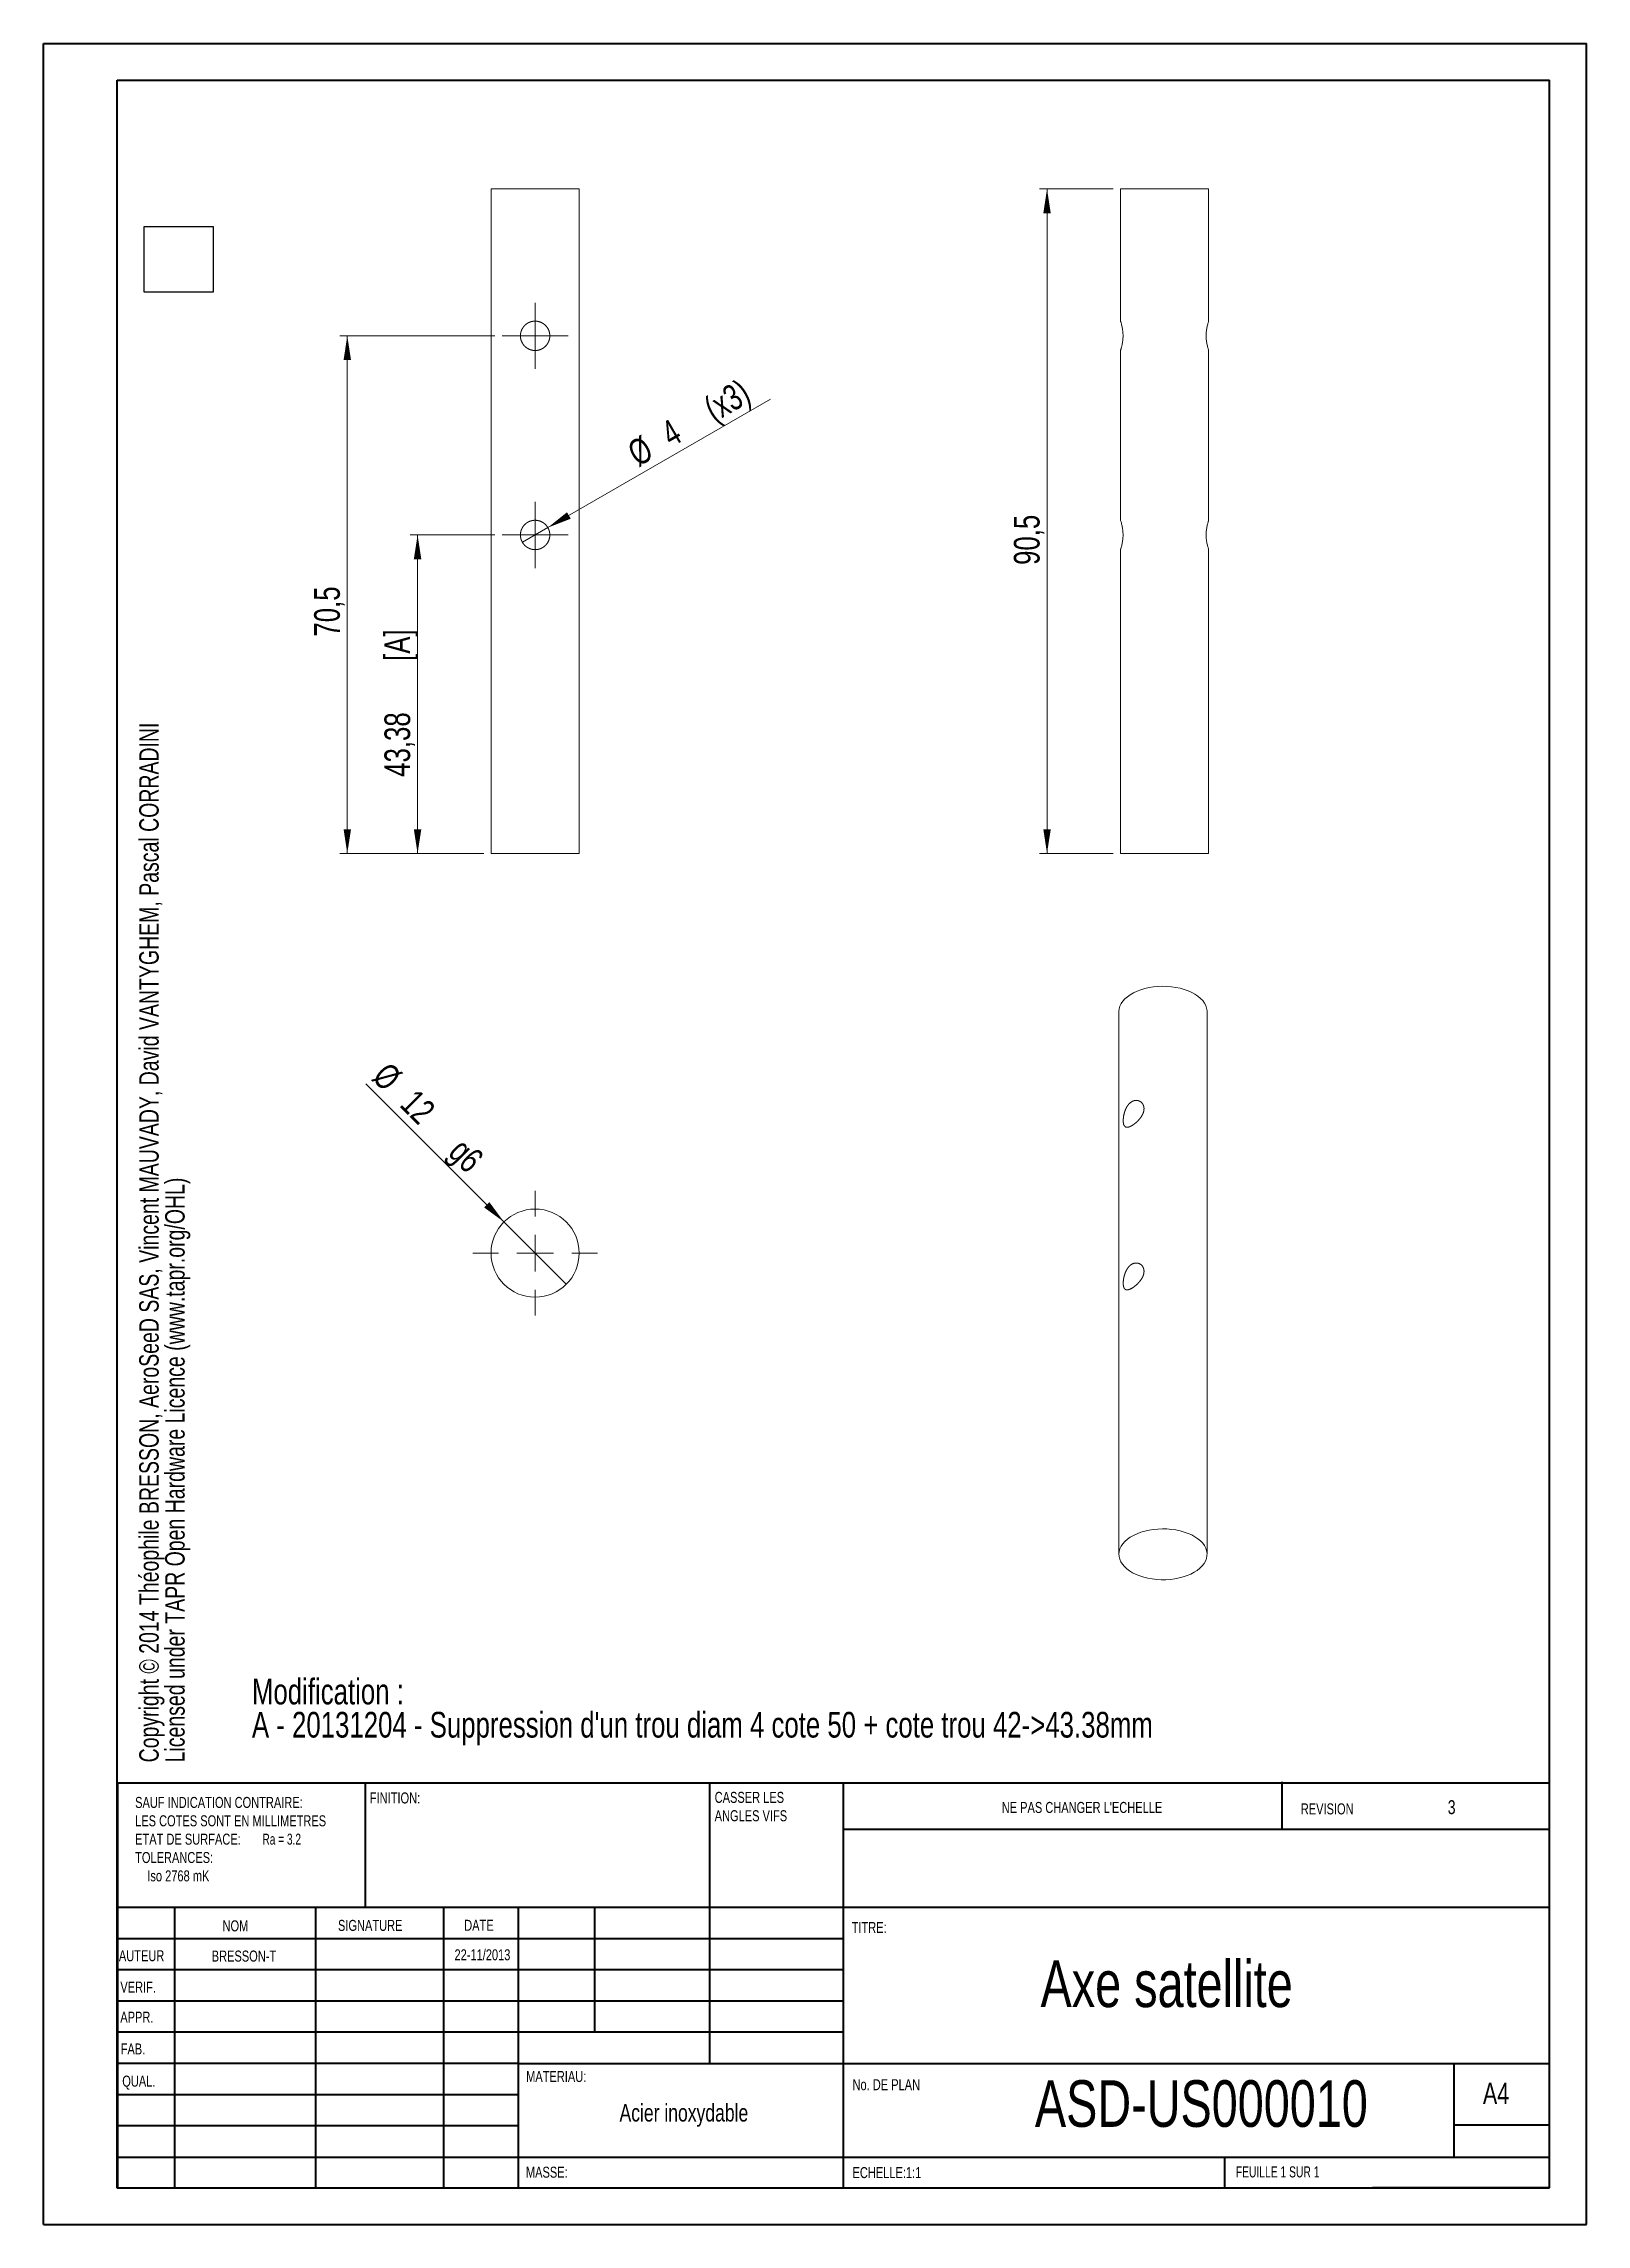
# Model space of a CAD drawing. Header units: millimetres. Extents: x 0 to 210, y 0 to 297.
import ezdxf

# ---------------------------------------------------------------- set-up
doc = ezdxf.new("R2010")
doc.units = ezdxf.units.MM
doc.styles.add('SLDTEXTSTYLE0', font='TXT', dxfattribs={"width": 0.75})
doc.styles.add('SLDTEXTSTYLE1', font='TXT', dxfattribs={"width": 0.7})
doc.styles.add('SLDTEXTSTYLE2', font='TXT', dxfattribs={"width": 0.6875})
doc.dimstyles.new('SLDDIMSTYLE0', dxfattribs={"dimtxt": 3.5, "dimasz": 3.302, "dimexe": 0, "dimexo": 0.0625, "dimgap": 0.875, "dimtad": 1, "dimrnd": 1e-09, "dimzin": 12, "dimdsep": 46, "dimtxsty": 'SLDTEXTSTYLE0', "dimsah": 1, "dimcen": 0.09, "dimadec": 0, "dimazin": 3, "dimtfac": 1, "dimtofl": 0, "dimtmove": 0, "dimatfit": 3, "dimfxl": 1, "dimfrac": 2, "dimtolj": 1, "dimtzin": 12, "dimarcsym": 0})
doc.dimstyles.new('SLDDIMSTYLE1', dxfattribs={"dimtxt": 3.5, "dimasz": 3.302, "dimexe": 0, "dimexo": 0.0625, "dimgap": 0.875, "dimtad": 1, "dimrnd": 1e-09, "dimzin": 12, "dimdsep": 46, "dimtxsty": 'SLDTEXTSTYLE0', "dimblk1": 'NONE', "dimsah": 1, "dimcen": 0, "dimadec": 0, "dimazin": 3, "dimtfac": 1, "dimtmove": 0, "dimatfit": 3, "dimldrblk": 'NONE', "dimfxl": 1, "dimfrac": 2, "dimtolj": 1, "dimtzin": 12, "dimarcsym": 0})
doc.dimstyles.new('SLDDIMSTYLE2', dxfattribs={"dimtxt": 3.5, "dimasz": 3.302, "dimexe": 0, "dimexo": 0.0625, "dimgap": 0.875, "dimtad": 1, "dimrnd": 1e-09, "dimzin": 12, "dimdsep": 46, "dimtxsty": 'SLDTEXTSTYLE0', "dimblk1": 'NONE', "dimsah": 1, "dimcen": 0, "dimadec": 0, "dimazin": 3, "dimtfac": 1, "dimtmove": 0, "dimatfit": 3, "dimldrblk": 'NONE', "dimfxl": 1, "dimfrac": 2, "dimtolj": 1, "dimtzin": 12, "dimarcsym": 0})
picture_1 = doc.add_image_def('image1.bmp', size_in_pixel=(400, 420))

# ---------------------------------------------------------------- blocks, each defined once
blk = doc.blocks.new('SW_NOTE_0')
at = {"color": 0, "linetype": 'Continuous', "lineweight": 0, "char_height": 3.5, "attachment_point": 1, "style": 'SLDTEXTSTYLE0'}
for s, insert in [('Modification :', (0, 4.51)), ("A - 20131204 - Suppression d'un trou diam 4 cote 50 + cote trou 42->43.38mm", (0, -0.01))]:
    blk.add_mtext(s, dxfattribs=dict(at, insert=insert))
blk = doc.blocks.new('SW_NOTE_1')
at = {"color": 0, "linetype": 'Continuous', "lineweight": 0, "char_height": 2.6458, "attachment_point": 1, "rotation": 90, "style": 'SLDTEXTSTYLE0'}
for s, insert in [('Copyright © 2014 Théophile BRESSON, AeroSeeD SAS, Vincent MAUVADY, David VANTYGHEM, Pascal CORRADINI', (-3.41, 0)), ('Licensed under TAPR Open Hardware Licence (www.tapr.org/OHL)', (0.12, 0))]:
    blk.add_mtext(s, dxfattribs=dict(at, insert=insert))
blk = doc.blocks.new('SW_NOTE_2')
at = {"color": 0, "linetype": 'Continuous', "lineweight": 0, "char_height": 1.5, "attachment_point": 1, "style": 'SLDTEXTSTYLE0'}
for s, insert in [('CASSER LES', (0, 1.93)), ('ANGLES VIFS', (0, -0.57))]:
    blk.add_mtext(s, dxfattribs=dict(at, insert=insert))
blk = doc.blocks.new('SW_NOTE_3')
at = {"color": 0, "linetype": 'Continuous', "lineweight": 0, "char_height": 1.5, "attachment_point": 1}
for s, insert, style in [('SAUF INDICATION CONTRAIRE:', (0, 1.93), 'SLDTEXTSTYLE0'), ('LES COTES SONT EN MILLIMETRES', (0, -0.57), 'SLDTEXTSTYLE0'), ('TOLERANCES:', (0, -5.57), 'SLDTEXTSTYLE0'), ('ETAT DE SURFACE:', (0, -3.07), 'SLDTEXTSTYLE0'), ('Ra = 3.2', (17.33, -3.07), 'SLDTEXTSTYLE2'), ('Iso 2768 mK', (1.66, -8.07), 'SLDTEXTSTYLE0')]:
    blk.add_mtext(s, dxfattribs=dict(at, insert=insert, style=style))
blk = doc.blocks.new('*D5')
at = {"color": 7, "linetype": 'Continuous', "lineweight": 0}
for p, q in [((61.48, 230.3), (49.98, 230.3)), ((50.98, 230.3), (50.98, 186.92)), ((59.98, 186.92), (49.98, 186.92))]:
    blk.add_line(p, q, dxfattribs=at)
for points in [[(50.98, 230.3), (50.47, 227), (51.49, 227)], [(50.98, 186.92), (51.49, 190.22), (50.47, 190.22)]]:
    blk.add_solid(points, dxfattribs=at)
at = {"color": 7, "linetype": 'Continuous', "lineweight": 0, "char_height": 3.5, "attachment_point": 1, "rotation": 90, "style": 'SLDTEXTSTYLE0'}
for s, insert in [('[A]', (46.47, 213.15, 0.1)), ('43,38', (46.47, 197.36, 0.1))]:
    blk.add_mtext(s, dxfattribs=dict(at, insert=insert))
blk = doc.blocks.new('*D6')
at = {"color": 7, "linetype": 'Continuous', "lineweight": 0}
for p, q in [((61.48, 257.42), (40.41, 257.42)), ((41.41, 186.92), (41.41, 257.42)), ((59.98, 186.92), (40.41, 186.92))]:
    blk.add_line(p, q, dxfattribs=at)
for points in [[(41.41, 257.42), (40.91, 254.12), (41.92, 254.12)], [(41.41, 186.92), (41.92, 190.22), (40.91, 190.22)]]:
    blk.add_solid(points, dxfattribs=at)
at = {"color": 7, "linetype": 'Continuous', "lineweight": 0, "insert": (36.9, 216.46, 0.1), "char_height": 3.5, "attachment_point": 1, "rotation": 90, "style": 'SLDTEXTSTYLE0'}
blk.add_mtext('70,5', dxfattribs=at)
blk = doc.blocks.new('*D8')
at = {"color": 7, "linetype": 'Continuous', "lineweight": 0}
for q in [(99.03, 248.8), (65.25, 229.3)]:
    blk.add_line((68.71, 231.3), q, dxfattribs=at)
blk.add_solid([(68.71, 231.3), (71.83, 232.51), (71.32, 233.39)], dxfattribs=at)
at = {"color": 7, "linetype": 'Continuous', "lineweight": 0, "char_height": 3.5, "attachment_point": 1, "rotation": 30, "style": 'SLDTEXTSTYLE0'}
for s, insert in [('(x3)', (89.61, 248.62, 0.1)), ('%%c', (79.23, 242.56, 0.1)), ('4', (83.77, 245.24, 0.1))]:
    blk.add_mtext(s, dxfattribs=dict(at, insert=insert))
blk = doc.blocks.new('_NONE')
blk = doc.blocks.new('SW_CENTERMARKSYMBOL_0')
at = {"color": 0, "linetype": 'Continuous', "lineweight": 0}
for p, q in [((0, 2.5), (0, 4.5)), ((-2.5, 0), (-4.5, 0)), ((0, 0), (-2.5, 0)), ((0, 0), (0, 2.5)), ((0, 0), (0, -2.5)), ((0, 0), (2.5, 0)), ((2.5, 0), (4.5, 0)), ((0, -2.5), (0, -4.5))]:
    blk.add_line(p, q, dxfattribs=at)
blk = doc.blocks.new('SW_CENTERMARKSYMBOL_1')
at = {"color": 0, "linetype": 'Continuous', "lineweight": 0}
for p, q in [((0, 2.5), (0, 4.5)), ((-2.5, 0), (-4.5, 0)), ((0, 0), (-2.5, 0)), ((0, 0), (0, 2.5)), ((0, 0), (0, -2.5)), ((0, 0), (2.5, 0)), ((2.5, 0), (4.5, 0)), ((0, -2.5), (0, -4.5))]:
    blk.add_line(p, q, dxfattribs=at)
blk = doc.blocks.new('*D11')
at = {"color": 7, "linetype": 'Continuous', "lineweight": 0}
for p, q in [((145.66, 277.42), (135.66, 277.42)), ((136.66, 277.42), (136.66, 186.92)), ((145.66, 186.92), (135.66, 186.92))]:
    blk.add_line(p, q, dxfattribs=at)
for points in [[(136.66, 277.42), (136.16, 274.12), (137.17, 274.12)], [(136.66, 186.92), (137.17, 190.22), (136.16, 190.22)]]:
    blk.add_solid(points, dxfattribs=at)
at = {"color": 7, "linetype": 'Continuous', "lineweight": 0, "insert": (132.15, 226.22, 0.1), "char_height": 3.5, "attachment_point": 1, "rotation": 90, "style": 'SLDTEXTSTYLE0'}
blk.add_mtext('90,5', dxfattribs=at)
blk = doc.blocks.new('*D12')
at = {"color": 7, "linetype": 'Continuous', "lineweight": 0}
for q in [(43.92, 155.56), (71.22, 128.25)]:
    blk.add_line((62.74, 136.74), q, dxfattribs=at)
blk.add_solid([(62.74, 136.74), (60.76, 139.43), (60.04, 138.71)], dxfattribs=at)
at = {"color": 7, "linetype": 'Continuous', "lineweight": 0, "char_height": 3.5, "attachment_point": 1, "rotation": 315, "style": 'SLDTEXTSTYLE0'}
for s, insert in [('%%c', (47.1, 158.73, -45.15)), ('12', (50.87, 155.04, -45.15)), ('g6', (57.46, 148.44, -45.15))]:
    blk.add_mtext(s, dxfattribs=dict(at, insert=insert))
blk = doc.blocks.new('SW_CENTERMARKSYMBOL_2')
at = {"color": 0, "linetype": 'Continuous', "lineweight": 0}
for p, q in [((0, 5), (0, 8.5)), ((-5, 0), (-8.5, 0)), ((0, 0), (-2.5, 0)), ((0, 0), (0, 2.5)), ((0, 0), (0, -2.5)), ((0, 0), (2.5, 0)), ((5, 0), (8.5, 0)), ((0, -5), (0, -8.5))]:
    blk.add_line(p, q, dxfattribs=at)

msp = doc.modelspace()

# ---------------------------------------------------------------- linework, layer by layer
at = {"color": 7, "linetype": 'Continuous', "lineweight": 40}
for p, q in [((0.079, 0.215), (0.079, 297.215)), ((0.079, 297.215), (210.079, 297.215)), ((210.079, 0.215), (210.079, 297.215)), ((210.079, 292.215), (210.079, 297.215)), ((10.079, 292.215), (205.079, 292.215)), ((10.079, 5.215), (10.079, 292.215)), ((205.079, 5.215), (205.079, 292.215)), ((10.111, 60.371), (205.079, 60.371)), ((10.111, 60.371), (10.111, 5.121)), ((43.911, 43.371), (43.911, 60.371)), ((90.711, 60.371), (90.711, 22.121)), ((108.911, 60.371), (108.911, 5.121)), ((168.679, 54.09), (168.679, 60.465)), ((205.079, 53.996), (108.911, 53.996)), ((205.079, 43.371), (10.111, 43.371)), ((17.911, 43.371), (17.911, 5.121)), ((37.102, 43.371), (37.102, 5.121)), ((54.51, 43.371), (54.51, 5.121)), ((64.711, 5.121), (64.711, 43.371)), ((75.111, 26.371), (75.111, 43.371)), ((108.911, 39.121), (10.111, 39.121)), ((108.911, 34.871), (10.111, 34.871)), ((108.911, 30.621), (10.111, 30.621)), ((108.911, 26.371), (10.111, 26.371)), ((64.711, 22.121), (10.111, 22.121)), ((64.711, 22.121), (205.079, 22.121)), ((192.079, 9.465), (192.079, 22.215)), ((64.711, 17.871), (10.111, 17.871)), ((64.711, 13.621), (10.111, 13.621)), ((205.079, 13.715), (192.079, 13.715)), ((10.111, 9.371), (205.079, 9.371)), ((160.879, 5.215), (160.879, 9.465)), ((10.079, 5.215), (205.079, 5.215)), ((205.079, 5.215), (180.988, 5.215)), ((0.079, 0.215), (210.079, 0.215))]:
    msp.add_line(p, q, dxfattribs=at)
at = {"color": 7, "linetype": 'Continuous', "lineweight": 15}
for p, q in [((60.981, 277.418), (60.981, 186.918)), ((72.981, 277.418), (60.981, 277.418)), ((72.981, 186.918), (72.981, 277.418)), ((146.665, 277.418), (146.665, 259.418)), ((158.665, 277.418), (146.665, 277.418)), ((158.665, 259.391), (158.665, 277.418)), ((146.665, 255.445), (146.665, 232.298)), ((158.665, 232.271), (158.665, 255.418)), ((146.665, 228.325), (146.665, 186.918)), ((158.665, 186.918), (158.665, 228.298)), ((72.981, 186.918), (60.981, 186.918)), ((158.665, 186.918), (146.665, 186.918)), ((146.45, 165.37), (146.45, 91.473)), ((158.45, 91.473), (158.45, 165.37))]:
    msp.add_line(p, q, dxfattribs=at)
at = {"color": 7, "linetype": 'Continuous', "lineweight": 15, "flags": 128}
for points in [[(158.45, 165.37), (158.446, 165.504), (158.39, 165.859), (158.272, 166.209), (158.092, 166.55), (157.851, 166.879), (157.554, 167.191), (157.203, 167.485), (156.801, 167.756), (156.353, 168.001), (155.864, 168.219), (155.338, 168.406), (154.782, 168.562), (154.201, 168.683), (153.602, 168.77), (152.99, 168.82), (152.373, 168.834), (151.757, 168.811), (151.148, 168.751), (150.552, 168.656), (149.977, 168.526), (149.428, 168.362), (148.911, 168.167), (148.432, 167.942), (147.995, 167.69), (147.605, 167.413), (147.267, 167.115), (146.984, 166.798), (146.759, 166.466), (146.594, 166.122), (146.491, 165.771), (146.451, 165.415), (146.45, 165.37)], [(156.693, 89.024), (157.107, 89.289), (157.471, 89.577), (157.782, 89.885), (158.037, 90.21), (158.232, 90.548), (158.367, 90.896), (158.438, 91.25), (158.446, 91.607), (158.39, 91.962), (158.272, 92.312), (158.092, 92.653), (157.851, 92.982), (157.554, 93.295), (157.203, 93.588), (156.801, 93.859), (156.353, 94.104), (155.864, 94.322), (155.338, 94.509), (154.782, 94.665), (154.201, 94.786), (153.602, 94.873), (152.99, 94.923), (152.373, 94.937), (151.757, 94.914), (151.148, 94.854), (150.552, 94.759), (149.977, 94.629), (149.428, 94.466), (148.911, 94.27), (148.432, 94.045), (147.995, 93.793), (147.605, 93.516), (147.267, 93.218), (146.984, 92.901), (146.759, 92.569), (146.594, 92.225), (146.491, 91.874), (146.451, 91.518), (146.475, 91.162), (146.562, 90.809), (146.712, 90.463), (146.922, 90.127), (147.191, 89.806), (147.516, 89.503), (147.893, 89.22), (148.318, 88.962), (148.788, 88.73), (149.296, 88.527), (149.837, 88.355), (150.406, 88.217), (150.997, 88.113), (151.604, 88.044), (152.219, 88.012), (152.836, 88.017), (153.45, 88.058), (154.053, 88.135), (154.639, 88.248), (155.202, 88.395), (155.736, 88.575), (156.234, 88.785), (156.693, 89.024)]]:
    msp.add_lwpolyline(points, dxfattribs=at)
at = {"color": 7, "linetype": 'Continuous', "lineweight": 15}
msp.add_circle((66.981, 132.496), 6, dxfattribs=at)
for points, knots in [([(67.114, 255.418), (66.848, 255.418), (66.717, 255.431), (66.46, 255.482), (66.332, 255.521), (66.091, 255.622), (65.976, 255.683), (65.759, 255.829), (65.658, 255.912), (65.383, 256.187), (65.235, 256.408), (65.084, 256.769), (65.046, 256.896), (64.994, 257.154), (64.981, 257.285), (64.981, 257.548), (64.994, 257.681), (65.045, 257.939), (65.083, 258.064), (65.185, 258.307), (65.247, 258.423), (65.391, 258.638), (65.475, 258.74), (65.659, 258.924), (65.759, 259.006), (65.975, 259.151), (66.092, 259.214), (66.333, 259.314), (66.457, 259.352), (66.716, 259.404), (66.849, 259.418), (67.242, 259.418), (67.507, 259.365), (67.869, 259.214), (67.986, 259.151), (68.202, 259.007), (68.302, 258.924), (68.58, 258.647), (68.726, 258.429), (68.878, 258.065), (68.916, 257.94), (68.967, 257.683), (68.981, 257.55), (68.981, 257.286), (68.968, 257.156), (68.916, 256.897), (68.877, 256.77), (68.727, 256.408), (68.579, 256.187), (68.304, 255.912), (68.202, 255.828), (67.985, 255.683), (67.871, 255.622), (67.629, 255.521), (67.502, 255.482), (67.245, 255.431), (67.114, 255.418), (66.848, 255.418)], [-0.03125, -0.03125, 0, 0, 0.03125, 0.03125, 0.0625, 0.0625, 0.09375, 0.09375, 0.125, 0.125, 0.1875, 0.1875, 0.21875, 0.21875, 0.25, 0.25, 0.28125, 0.28125, 0.3125, 0.3125, 0.34375, 0.34375, 0.375, 0.375, 0.40625, 0.40625, 0.4375, 0.4375, 0.46875, 0.46875, 0.5, 0.5, 0.5625, 0.5625, 0.59375, 0.59375, 0.625, 0.625, 0.6875, 0.6875, 0.71875, 0.71875, 0.75, 0.75, 0.78125, 0.78125, 0.8125, 0.8125, 0.875, 0.875, 0.90625, 0.90625, 0.9375, 0.9375, 0.96875, 0.96875, 1, 1, 1.03125, 1.03125]), ([(146.665, 259.418), (146.672, 259.397), (146.686, 259.355), (146.786, 259.031), (146.885, 258.628), (146.952, 258.232), (147.002, 257.804), (147.018, 257.242), (146.959, 256.603), (146.852, 256.051), (146.754, 255.701), (146.698, 255.521), (146.667, 255.425), (146.671, 255.438), (146.674, 255.445)], [0, 0, 0, 0, 0.1033551, 0.2065868, 0.3130613, 0.3671747, 0.4229605, 0.5287072, 0.6296618, 0.7322854, 0.8402573, 0.8941121, 0.9496679, 1, 1, 1, 1]), ([(158.665, 255.418), (158.657, 255.439), (158.643, 255.48), (158.543, 255.805), (158.444, 256.207), (158.377, 256.603), (158.327, 257.031), (158.311, 257.593), (158.37, 258.232), (158.477, 258.784), (158.575, 259.134), (158.631, 259.315), (158.662, 259.41), (158.658, 259.397), (158.656, 259.391)], [0, 0, 0, 0, 0.10335525, 0.20658699, 0.31306144, 0.36717385, 0.42296069, 0.52870745, 0.62966083, 0.73228547, 0.8402573, 0.89411215, 0.94966794, 1, 1, 1, 1]), ([(67.114, 228.298), (66.848, 228.298), (66.717, 228.311), (66.46, 228.362), (66.332, 228.401), (66.091, 228.502), (65.976, 228.563), (65.759, 228.709), (65.658, 228.792), (65.383, 229.067), (65.235, 229.288), (65.084, 229.649), (65.046, 229.776), (64.994, 230.034), (64.981, 230.165), (64.981, 230.428), (64.994, 230.561), (65.045, 230.819), (65.083, 230.944), (65.185, 231.187), (65.247, 231.303), (65.391, 231.518), (65.475, 231.62), (65.659, 231.804), (65.759, 231.886), (65.975, 232.031), (66.092, 232.094), (66.333, 232.194), (66.457, 232.232), (66.716, 232.284), (66.849, 232.298), (67.242, 232.298), (67.507, 232.245), (67.869, 232.094), (67.986, 232.031), (68.202, 231.887), (68.302, 231.804), (68.58, 231.527), (68.726, 231.309), (68.878, 230.945), (68.916, 230.82), (68.967, 230.563), (68.981, 230.43), (68.981, 230.166), (68.968, 230.036), (68.916, 229.777), (68.877, 229.65), (68.727, 229.288), (68.579, 229.067), (68.304, 228.792), (68.202, 228.708), (67.985, 228.563), (67.871, 228.502), (67.629, 228.401), (67.502, 228.362), (67.245, 228.311), (67.114, 228.298), (66.848, 228.298)], [-0.03125, -0.03125, 0, 0, 0.03125, 0.03125, 0.0625, 0.0625, 0.09375, 0.09375, 0.125, 0.125, 0.1875, 0.1875, 0.21875, 0.21875, 0.25, 0.25, 0.28125, 0.28125, 0.3125, 0.3125, 0.34375, 0.34375, 0.375, 0.375, 0.40625, 0.40625, 0.4375, 0.4375, 0.46875, 0.46875, 0.5, 0.5, 0.5625, 0.5625, 0.59375, 0.59375, 0.625, 0.625, 0.6875, 0.6875, 0.71875, 0.71875, 0.75, 0.75, 0.78125, 0.78125, 0.8125, 0.8125, 0.875, 0.875, 0.90625, 0.90625, 0.9375, 0.9375, 0.96875, 0.96875, 1, 1, 1.03125, 1.03125]), ([(146.665, 232.298), (146.672, 232.277), (146.686, 232.235), (146.786, 231.911), (146.885, 231.508), (146.952, 231.112), (147.002, 230.684), (147.018, 230.122), (146.959, 229.483), (146.852, 228.931), (146.754, 228.581), (146.698, 228.401), (146.667, 228.305), (146.671, 228.318), (146.674, 228.325)], [0, 0, 0, 0, 0.1033551, 0.2065869, 0.3130609, 0.3671743, 0.4229606, 0.5287073, 0.6296612, 0.7322859, 0.8402573, 0.8941122, 0.9496679, 1, 1, 1, 1]), ([(158.665, 228.298), (158.657, 228.319), (158.643, 228.36), (158.543, 228.685), (158.444, 229.087), (158.377, 229.483), (158.327, 229.911), (158.311, 230.473), (158.37, 231.112), (158.477, 231.664), (158.575, 232.014), (158.631, 232.195), (158.662, 232.29), (158.658, 232.277), (158.656, 232.271)], [0, 0, 0, 0, 0.1033552, 0.2065872, 0.3130608, 0.3671742, 0.4229605, 0.5287073, 0.6296612, 0.7322858, 0.8402573, 0.8941122, 0.9496679, 1, 1, 1, 1]), ([(148.302, 149.91), (148.114, 149.801), (148.024, 149.757), (147.855, 149.687), (147.773, 149.662), (147.624, 149.632), (147.557, 149.628), (147.432, 149.642), (147.376, 149.659), (147.229, 149.744), (147.156, 149.846), (147.084, 150.059), (147.066, 150.142), (147.042, 150.324), (147.036, 150.424), (147.036, 150.638), (147.042, 150.755), (147.066, 150.993), (147.084, 151.116), (147.132, 151.37), (147.162, 151.497), (147.235, 151.749), (147.278, 151.875), (147.377, 152.119), (147.432, 152.236), (147.556, 152.459), (147.625, 152.566), (147.773, 152.759), (147.853, 152.846), (148.024, 153.001), (148.115, 153.068), (148.393, 153.229), (148.593, 153.286), (148.882, 153.292), (148.978, 153.281), (149.16, 153.234), (149.246, 153.199), (149.49, 153.058), (149.625, 152.922), (149.767, 152.666), (149.803, 152.574), (149.852, 152.378), (149.865, 152.273), (149.865, 152.058), (149.852, 151.948), (149.803, 151.723), (149.766, 151.608), (149.626, 151.272), (149.489, 151.049), (149.247, 150.739), (149.159, 150.638), (148.977, 150.449), (148.883, 150.359), (148.69, 150.191), (148.591, 150.112), (148.398, 149.972), (148.302, 149.91), (148.114, 149.801)], [-0.03125, -0.03125, 0, 0, 0.03125, 0.03125, 0.0625, 0.0625, 0.09375, 0.09375, 0.125, 0.125, 0.1875, 0.1875, 0.21875, 0.21875, 0.25, 0.25, 0.28125, 0.28125, 0.3125, 0.3125, 0.34375, 0.34375, 0.375, 0.375, 0.40625, 0.40625, 0.4375, 0.4375, 0.46875, 0.46875, 0.5, 0.5, 0.5625, 0.5625, 0.59375, 0.59375, 0.625, 0.625, 0.6875, 0.6875, 0.71875, 0.71875, 0.75, 0.75, 0.78125, 0.78125, 0.8125, 0.8125, 0.875, 0.875, 0.90625, 0.90625, 0.9375, 0.9375, 0.96875, 0.96875, 1, 1, 1.03125, 1.03125]), ([(148.302, 127.765), (148.114, 127.657), (148.024, 127.612), (147.855, 127.542), (147.773, 127.517), (147.624, 127.488), (147.557, 127.484), (147.432, 127.497), (147.376, 127.515), (147.229, 127.6), (147.156, 127.702), (147.084, 127.915), (147.066, 127.997), (147.042, 128.18), (147.036, 128.279), (147.036, 128.494), (147.042, 128.61), (147.066, 128.849), (147.084, 128.972), (147.132, 129.225), (147.162, 129.352), (147.235, 129.604), (147.278, 129.731), (147.377, 129.975), (147.432, 130.091), (147.556, 130.315), (147.625, 130.421), (147.773, 130.614), (147.853, 130.701), (148.024, 130.857), (148.115, 130.923), (148.393, 131.084), (148.593, 131.141), (148.882, 131.147), (148.978, 131.136), (149.16, 131.089), (149.246, 131.054), (149.49, 130.914), (149.625, 130.777), (149.767, 130.521), (149.803, 130.429), (149.852, 130.234), (149.865, 130.128), (149.865, 129.913), (149.852, 129.803), (149.803, 129.578), (149.766, 129.464), (149.626, 129.127), (149.489, 128.904), (149.247, 128.595), (149.159, 128.494), (148.977, 128.304), (148.883, 128.215), (148.69, 128.046), (148.591, 127.968), (148.398, 127.828), (148.302, 127.765), (148.114, 127.657)], [-0.03125, -0.03125, 0, 0, 0.03125, 0.03125, 0.0625, 0.0625, 0.09375, 0.09375, 0.125, 0.125, 0.1875, 0.1875, 0.21875, 0.21875, 0.25, 0.25, 0.28125, 0.28125, 0.3125, 0.3125, 0.34375, 0.34375, 0.375, 0.375, 0.40625, 0.40625, 0.4375, 0.4375, 0.46875, 0.46875, 0.5, 0.5, 0.5625, 0.5625, 0.59375, 0.59375, 0.625, 0.625, 0.6875, 0.6875, 0.71875, 0.71875, 0.75, 0.75, 0.78125, 0.78125, 0.8125, 0.8125, 0.875, 0.875, 0.90625, 0.90625, 0.9375, 0.9375, 0.96875, 0.96875, 1, 1, 1.03125, 1.03125])]:
    msp.add_open_spline(points, degree=3, knots=knots, dxfattribs=at)

# ---------------------------------------------------------------- block references
at = {"color": 7, "linetype": 'Continuous', "lineweight": 0}
for name, p in [('SW_CENTERMARKSYMBOL_1', (66.981, 257.418)), ('SW_CENTERMARKSYMBOL_0', (66.981, 230.298)), ('SW_NOTE_1', (16.504, 63.135)), ('SW_CENTERMARKSYMBOL_2', (66.981, 132.496)), ('SW_NOTE_0', (28.433, 70.023)), ('SW_NOTE_3', (12.533, 56.499)), ('SW_NOTE_2', (91.42, 57.19))]:
    msp.add_blockref(name, p, dxfattribs=at)

# ---------------------------------------------------------------- texts
for s, insert, char_height, attachment_point, style in [('FINITION:', (44.482, 59.04), 1.5, 1, 'SLDTEXTSTYLE0'), ("NE PAS CHANGER L'ECHELLE", (130.493, 57.748), 1.5, 1, 'SLDTEXTSTYLE0'), ('REVISION', (171.206, 57.55), 1.5, 1, 'SLDTEXTSTYLE0'), ('3', (191.742, 57.99), 1.905, 2, 'SLDTEXTSTYLE0'), ('NOM', (24.433, 41.622), 1.5, 1, 'SLDTEXTSTYLE0'), ('SIGNATURE', (40.144, 41.683), 1.5, 1, 'SLDTEXTSTYLE0'), ('DATE', (57.326, 41.697), 1.5, 1, 'SLDTEXTSTYLE0'), ('TITRE:', (110.067, 41.399), 1.5, 1, 'SLDTEXTSTYLE0'), ('AUTEUR', (10.323, 37.551), 1.5, 1, 'SLDTEXTSTYLE0'), ('BRESSON-T', (27.346, 37.504), 1.4986, 2, 'SLDTEXTSTYLE0'), ('22-11/2013', (59.808, 37.68), 1.4986, 2, 'SLDTEXTSTYLE0'), ('Axe satellite', (152.951, 36.156), 6.35, 2, 'SLDTEXTSTYLE0'), ('VERIF.', (10.521, 33.275), 1.5, 1, 'SLDTEXTSTYLE0'), ('APPR.', (10.513, 29.185), 1.5, 1, 'SLDTEXTSTYLE0'), ('FAB.', (10.566, 24.855), 1.5, 1, 'SLDTEXTSTYLE0'), ('MATERIAU:', (65.757, 21.107), 1.5, 1, 'SLDTEXTSTYLE0'), ('QUAL.', (10.78, 20.471), 1.5, 1, 'SLDTEXTSTYLE0'), ('No. DE PLAN', (110.185, 19.99), 1.5, 1, 'SLDTEXTSTYLE0'), ('ASD-US000010', (157.673, 19.847), 6.35, 2, 'SLDTEXTSTYLE0'), ('A4', (196, 19.515), 2.9104, 1, 'SLDTEXTSTYLE0'), ('Acier inoxydable', (87.231, 16.606), 2.38125, 2, 'SLDTEXTSTYLE0'), ('MASSE:', (65.729, 8.07), 1.4986, 1, 'SLDTEXTSTYLE0'), ('ECHELLE:1:1', (110.185, 8.021), 1.5, 1, 'SLDTEXTSTYLE0'), ('FEUILLE 1 SUR 1', (162.357, 8.115), 1.5, 1, 'SLDTEXTSTYLE1')]:
    msp.add_mtext(s, dxfattribs=dict(at, insert=insert, char_height=char_height, attachment_point=attachment_point, style=style))

# ---------------------------------------------------------------- dimensions: what is measured, and where the dimension line sits
for base, p1, p2, picture, middle in [((136.665, 186.918), (146.665, 277.418), (146.665, 186.918), '*D11', (136.665, 232.168)), ((41.414, 257.418), (60.981, 186.918), (62.481, 257.418), '*D6', (41.414, 222.405))]:
    dim = msp.add_linear_dim(base=base, p1=p1, p2=p2, angle=90, dimstyle='SLDDIMSTYLE0', dxfattribs=at)
    dim.commit()
    dim.dimension.update_dxf_attribs({"geometry": picture, "text_midpoint": middle, "dimtype": 160})
for p1, p2, text, dimstyle, picture, middle in [((65.249, 229.298), (68.713, 231.298), '<> (x3)', 'SLDDIMSTYLE1', '*D8', (90.376, 243.805)), ((71.223, 128.254), (62.738, 136.739), '<>g6', 'SLDDIMSTYLE2', '*D12', (50.981, 148.496))]:
    dim = msp.add_diameter_dim_2p(p1=p1, p2=p2, text=text, dimstyle=dimstyle, dxfattribs=at)
    dim.commit()
    dim.dimension.update_dxf_attribs({"geometry": picture, "text_midpoint": middle, "dimtype": 163})
dim = msp.add_linear_dim(base=(50.981, 186.918), p1=(62.481, 230.298), p2=(60.981, 186.918), angle=90, text='<> [A]', dimstyle='SLDDIMSTYLE0', dxfattribs=at)
dim.commit()
dim.dimension.update_dxf_attribs({"geometry": '*D5', "text_midpoint": (50.981, 208.608), "dimtype": 160})

# ---------------------------------------------------------------- pictures from other files: only their frames are drawn
image = msp.add_image(picture_1, insert=(23.143, 263.358), size_in_units=(8.937, 9.384), rotation=90)
image.dxf.flags = 7

doc.saveas('drawing.dxf')
